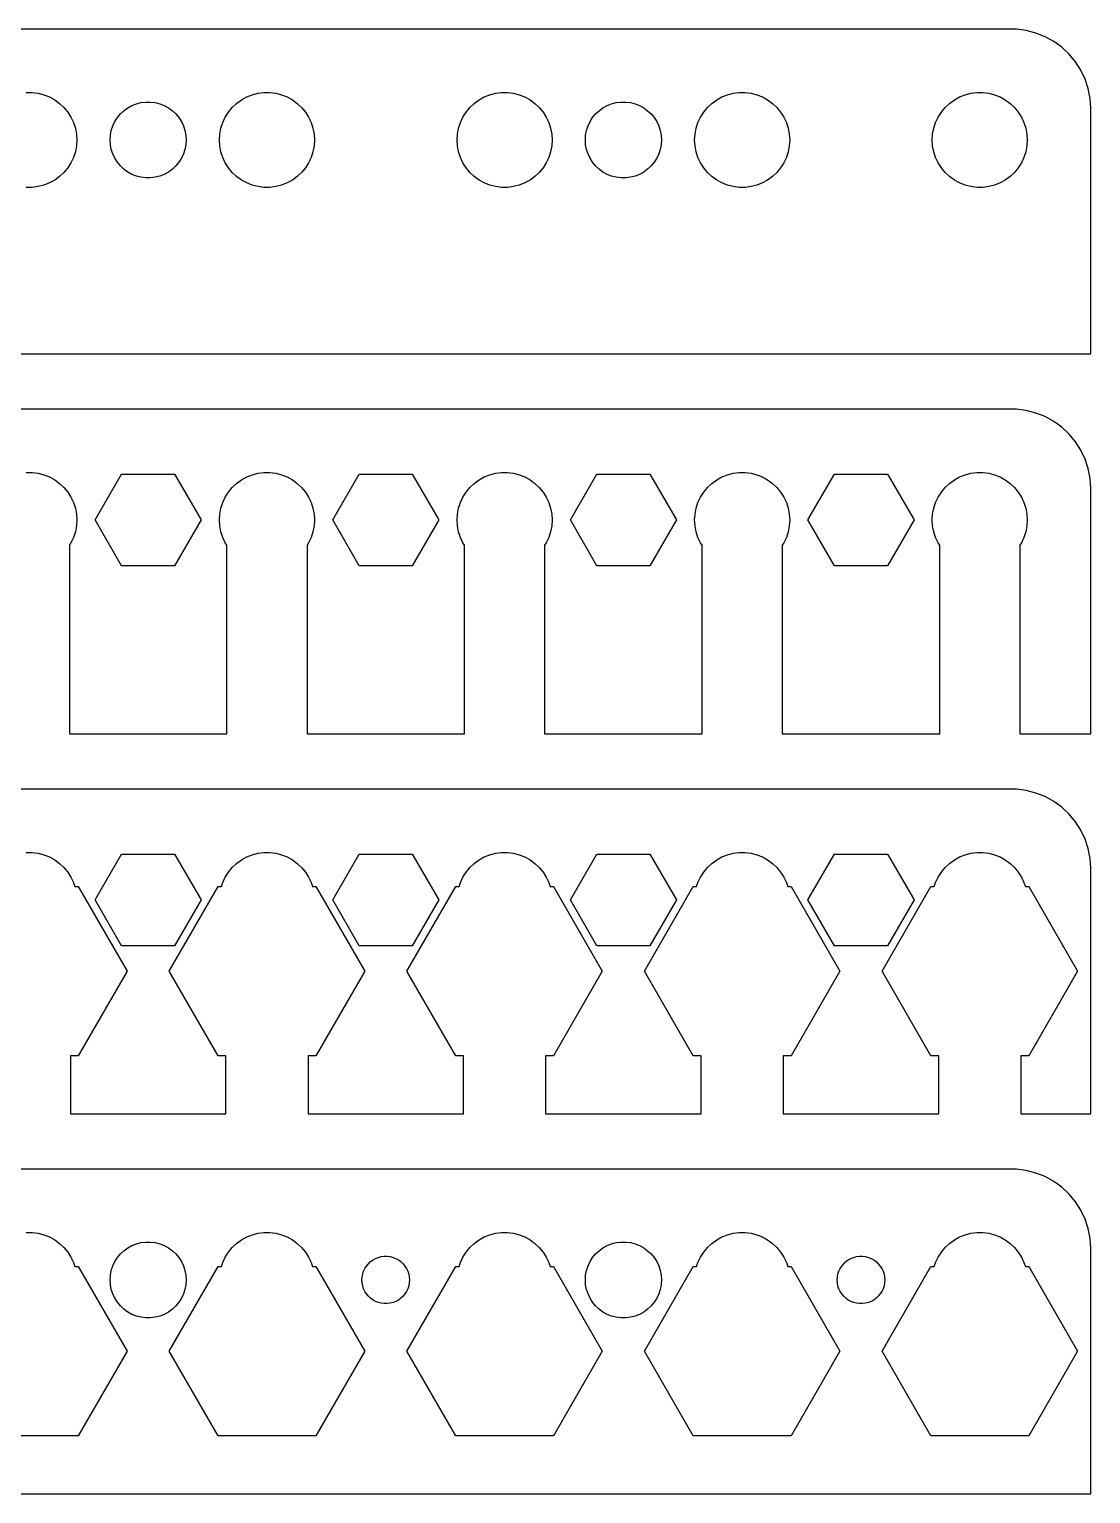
# Model space of a CAD drawing. Header units: metres. Extents: x -67 to 67, y 0 to 92.
# Drawn here: x 0 to 67, y 0 to 92.5 of the extents above; entities that cross this region are included whole.
import ezdxf

# ---------------------------------------------------------------- set-up
doc = ezdxf.new("R2010")
doc.units = ezdxf.units.M

msp = doc.modelspace()

# ---------------------------------------------------------------- linework, layer by layer
for p, q in [((62.3139, 92.4901), (-62.3139, 92.4901)), ((62.9369, 92.4114), (62.3139, 92.4901)), ((63.5451, 92.2553), (62.9369, 92.4114)), ((64.1289, 92.0241), (63.5451, 92.2553)), ((64.6791, 91.7216), (64.1289, 92.0241)), ((65.1871, 91.3526), (64.6791, 91.7216)), ((65.6448, 90.9227), (65.1871, 91.3526)), ((66.0451, 90.4389), (65.6448, 90.9227)), ((66.3815, 89.9088), (66.0451, 90.4389)), ((66.6489, 89.3406), (66.3815, 89.9088)), ((66.8429, 88.7434), (66.6489, 89.3406)), ((-0.18837, 88.4941), (0.18837, 88.4941)), ((0.18837, 88.4941), (0.56213, 88.4469)), ((0.56213, 88.4469), (0.92705, 88.3532)), ((0.92705, 88.3532), (1.27733, 88.2145)), ((1.27733, 88.2145), (1.60747, 88.033)), ((1.60747, 88.033), (1.91226, 87.8115)), ((7.05028, 87.8575), (7.34929, 87.8953)), ((7.34929, 87.8953), (7.6507, 87.8953)), ((7.6507, 87.8953), (7.94971, 87.8575)), ((13.0877, 87.8115), (13.3925, 88.033)), ((13.3925, 88.033), (13.7227, 88.2145)), ((13.7227, 88.2145), (14.0729, 88.3532)), ((14.0729, 88.3532), (14.4379, 88.4469)), ((14.4379, 88.4469), (14.8116, 88.4941)), ((14.8116, 88.4941), (15.1884, 88.4941)), ((15.1884, 88.4941), (15.5621, 88.4469)), ((15.5621, 88.4469), (15.927, 88.3532)), ((15.927, 88.3532), (16.2773, 88.2145)), ((16.2773, 88.2145), (16.6075, 88.033)), ((16.6075, 88.033), (16.9123, 87.8115)), ((28.0877, 87.8115), (28.3925, 88.033)), ((28.3925, 88.033), (28.7227, 88.2145)), ((28.7227, 88.2145), (29.0729, 88.3532)), ((29.0729, 88.3532), (29.4379, 88.4469)), ((29.4379, 88.4469), (29.8116, 88.4941)), ((29.8116, 88.4941), (30.1884, 88.4941)), ((30.1884, 88.4941), (30.5621, 88.4469)), ((30.5621, 88.4469), (30.927, 88.3532)), ((30.927, 88.3532), (31.2773, 88.2145)), ((31.2773, 88.2145), (31.6075, 88.033)), ((31.6075, 88.033), (31.9123, 87.8115)), ((37.0503, 87.8575), (37.3493, 87.8953)), ((37.3493, 87.8953), (37.6507, 87.8953)), ((37.6507, 87.8953), (37.9497, 87.8575)), ((43.0877, 87.8115), (43.3925, 88.033)), ((43.3925, 88.033), (43.7227, 88.2145)), ((43.7227, 88.2145), (44.0729, 88.3532)), ((44.0729, 88.3532), (44.4379, 88.4469)), ((44.4379, 88.4469), (44.8116, 88.4941)), ((44.8116, 88.4941), (45.1884, 88.4941)), ((45.1884, 88.4941), (45.5621, 88.4469)), ((45.5621, 88.4469), (45.927, 88.3532)), ((45.927, 88.3532), (46.2773, 88.2145)), ((46.2773, 88.2145), (46.6075, 88.033)), ((46.6075, 88.033), (46.9123, 87.8115)), ((58.0877, 87.8115), (58.3925, 88.033)), ((58.3925, 88.033), (58.7227, 88.2145)), ((58.7227, 88.2145), (59.0729, 88.3532)), ((59.0729, 88.3532), (59.4379, 88.4469)), ((59.4379, 88.4469), (59.8116, 88.4941)), ((59.8116, 88.4941), (60.1884, 88.4941)), ((60.1884, 88.4941), (60.5621, 88.4469)), ((60.5621, 88.4469), (60.927, 88.3532)), ((60.927, 88.3532), (61.2773, 88.2145)), ((61.2773, 88.2145), (61.6075, 88.033)), ((61.6075, 88.033), (61.9123, 87.8115)), ((66.9606, 88.1267), (66.8429, 88.7434)), ((67, 87.5), (66.9606, 88.1267)), ((1.91226, 87.8115), (2.1869, 87.5536)), ((2.1869, 87.5536), (2.42705, 87.2634)), ((2.42705, 87.2634), (2.62891, 86.9453)), ((2.62891, 86.9453), (2.78932, 86.6044)), ((5.55835, 86.9107), (5.75047, 87.1429)), ((5.75047, 87.1429), (5.97017, 87.3492)), ((5.97017, 87.3492), (6.214, 87.5264)), ((6.214, 87.5264), (6.47812, 87.6716)), ((6.47812, 87.6716), (6.75835, 87.7825)), ((6.75835, 87.7825), (7.05028, 87.8575)), ((7.94971, 87.8575), (8.24164, 87.7825)), ((8.24164, 87.7825), (8.52187, 87.6716)), ((8.52187, 87.6716), (8.78598, 87.5264)), ((8.78598, 87.5264), (9.02982, 87.3492)), ((9.02982, 87.3492), (9.24951, 87.1429)), ((9.24951, 87.1429), (9.44164, 86.9107)), ((12.2107, 86.6044), (12.3711, 86.9453)), ((12.3711, 86.9453), (12.5729, 87.2634)), ((12.5729, 87.2634), (12.8131, 87.5536)), ((12.8131, 87.5536), (13.0877, 87.8115)), ((16.9123, 87.8115), (17.1869, 87.5536)), ((17.1869, 87.5536), (17.427, 87.2634)), ((17.427, 87.2634), (17.6289, 86.9453)), ((17.6289, 86.9453), (17.7893, 86.6044)), ((27.2107, 86.6044), (27.3711, 86.9453)), ((27.3711, 86.9453), (27.5729, 87.2634)), ((27.5729, 87.2634), (27.8131, 87.5536)), ((27.8131, 87.5536), (28.0877, 87.8115)), ((31.9123, 87.8115), (32.1869, 87.5536)), ((32.1869, 87.5536), (32.427, 87.2634)), ((32.427, 87.2634), (32.6289, 86.9453)), ((32.6289, 86.9453), (32.7893, 86.6044)), ((35.5583, 86.9107), (35.7505, 87.1429)), ((35.7505, 87.1429), (35.9702, 87.3492)), ((35.9702, 87.3492), (36.214, 87.5264)), ((36.214, 87.5264), (36.4781, 87.6716)), ((36.4781, 87.6716), (36.7583, 87.7825)), ((36.7583, 87.7825), (37.0503, 87.8575)), ((37.9497, 87.8575), (38.2416, 87.7825)), ((38.2416, 87.7825), (38.5219, 87.6716)), ((38.5219, 87.6716), (38.786, 87.5264)), ((38.786, 87.5264), (39.0298, 87.3492)), ((39.0298, 87.3492), (39.2495, 87.1429)), ((39.2495, 87.1429), (39.4416, 86.9107)), ((42.2107, 86.6044), (42.3711, 86.9453)), ((42.3711, 86.9453), (42.5729, 87.2634)), ((42.5729, 87.2634), (42.8131, 87.5536)), ((42.8131, 87.5536), (43.0877, 87.8115)), ((46.9123, 87.8115), (47.1869, 87.5536)), ((47.1869, 87.5536), (47.427, 87.2634)), ((47.427, 87.2634), (47.6289, 86.9453)), ((47.6289, 86.9453), (47.7893, 86.6044)), ((57.2107, 86.6044), (57.3711, 86.9453)), ((57.3711, 86.9453), (57.5729, 87.2634)), ((57.5729, 87.2634), (57.8131, 87.5536)), ((57.8131, 87.5536), (58.0877, 87.8115)), ((61.9123, 87.8115), (62.1869, 87.5536)), ((62.1869, 87.5536), (62.427, 87.2634)), ((62.427, 87.2634), (62.6289, 86.9453)), ((62.6289, 86.9453), (62.7893, 86.6044)), ((67, 72), (67, 87.5)), ((2.78932, 86.6044), (2.90575, 86.2461)), ((2.90575, 86.2461), (2.97633, 85.876)), ((5.11891, 85.8008), (5.1754, 86.0968)), ((5.1754, 86.0968), (5.26852, 86.3835)), ((5.26852, 86.3835), (5.39685, 86.6562)), ((5.39685, 86.6562), (5.55835, 86.9107)), ((9.44164, 86.9107), (9.60313, 86.6562)), ((9.60313, 86.6562), (9.73146, 86.3835)), ((9.73146, 86.3835), (9.82458, 86.0968)), ((9.82458, 86.0968), (9.88107, 85.8008)), ((12.0237, 85.876), (12.0942, 86.2461)), ((12.0942, 86.2461), (12.2107, 86.6044)), ((17.7893, 86.6044), (17.9057, 86.2461)), ((17.9057, 86.2461), (17.9763, 85.876)), ((27.0237, 85.876), (27.0942, 86.2461)), ((27.0942, 86.2461), (27.2107, 86.6044)), ((32.7893, 86.6044), (32.9057, 86.2461)), ((32.9057, 86.2461), (32.9763, 85.876)), ((35.1189, 85.8008), (35.1754, 86.0968)), ((35.1754, 86.0968), (35.2685, 86.3835)), ((35.2685, 86.3835), (35.3969, 86.6562)), ((35.3969, 86.6562), (35.5583, 86.9107)), ((39.4416, 86.9107), (39.6031, 86.6562)), ((39.6031, 86.6562), (39.7315, 86.3835)), ((39.7315, 86.3835), (39.8246, 86.0968)), ((39.8246, 86.0968), (39.8811, 85.8008)), ((42.0237, 85.876), (42.0942, 86.2461)), ((42.0942, 86.2461), (42.2107, 86.6044)), ((47.7893, 86.6044), (47.9057, 86.2461)), ((47.9057, 86.2461), (47.9763, 85.876)), ((57.0237, 85.876), (57.0942, 86.2461)), ((57.0942, 86.2461), (57.2107, 86.6044)), ((62.7893, 86.6044), (62.9057, 86.2461)), ((62.9057, 86.2461), (62.9763, 85.876)), ((2.97633, 85.124), (2.90575, 84.7539)), ((2.97633, 85.876), (3, 85.5)), ((3, 85.5), (2.97633, 85.124)), ((5.09999, 85.5), (5.11891, 85.8008)), ((5.11891, 85.1992), (5.09999, 85.5)), ((5.1754, 84.9031), (5.11891, 85.1992)), ((9.88107, 85.1992), (9.82458, 84.9031)), ((9.88107, 85.8008), (9.89999, 85.5)), ((9.89999, 85.5), (9.88107, 85.1992)), ((12, 85.5), (12.0237, 85.876)), ((12.0237, 85.124), (12, 85.5)), ((12.0942, 84.7539), (12.0237, 85.124)), ((17.9763, 85.124), (17.9057, 84.7539)), ((17.9763, 85.876), (18, 85.5)), ((18, 85.5), (17.9763, 85.124)), ((27, 85.5), (27.0237, 85.876)), ((27.0237, 85.124), (27, 85.5)), ((27.0942, 84.7539), (27.0237, 85.124)), ((32.9763, 85.124), (32.9057, 84.7539)), ((32.9763, 85.876), (33, 85.5)), ((33, 85.5), (32.9763, 85.124)), ((35.1, 85.5), (35.1189, 85.8008)), ((35.1189, 85.1992), (35.1, 85.5)), ((35.1754, 84.9031), (35.1189, 85.1992)), ((39.8811, 85.1992), (39.8246, 84.9031)), ((39.8811, 85.8008), (39.9, 85.5)), ((39.9, 85.5), (39.8811, 85.1992)), ((42, 85.5), (42.0237, 85.876)), ((42.0237, 85.124), (42, 85.5)), ((42.0942, 84.7539), (42.0237, 85.124)), ((47.9763, 85.124), (47.9057, 84.7539)), ((47.9763, 85.876), (48, 85.5)), ((48, 85.5), (47.9763, 85.124)), ((57, 85.5), (57.0237, 85.876)), ((57.0237, 85.124), (57, 85.5)), ((57.0942, 84.7539), (57.0237, 85.124)), ((62.9763, 85.124), (62.9057, 84.7539)), ((62.9763, 85.876), (63, 85.5)), ((63, 85.5), (62.9763, 85.124)), ((2.78932, 84.3956), (2.62891, 84.0547)), ((2.90575, 84.7539), (2.78932, 84.3956)), ((5.26852, 84.6165), (5.1754, 84.9031)), ((5.39685, 84.3438), (5.26852, 84.6165)), ((5.55835, 84.0893), (5.39685, 84.3438)), ((9.60313, 84.3438), (9.44164, 84.0893)), ((9.73146, 84.6165), (9.60313, 84.3438)), ((9.82458, 84.9031), (9.73146, 84.6165)), ((12.2107, 84.3956), (12.0942, 84.7539)), ((12.3711, 84.0547), (12.2107, 84.3956)), ((17.7893, 84.3956), (17.6289, 84.0547)), ((17.9057, 84.7539), (17.7893, 84.3956)), ((27.2107, 84.3956), (27.0942, 84.7539)), ((27.3711, 84.0547), (27.2107, 84.3956)), ((32.7893, 84.3956), (32.6289, 84.0547)), ((32.9057, 84.7539), (32.7893, 84.3956)), ((35.2685, 84.6165), (35.1754, 84.9031)), ((35.3969, 84.3438), (35.2685, 84.6165)), ((35.5583, 84.0893), (35.3969, 84.3438)), ((39.6031, 84.3438), (39.4416, 84.0893)), ((39.7315, 84.6165), (39.6031, 84.3438)), ((39.8246, 84.9031), (39.7315, 84.6165)), ((42.2107, 84.3956), (42.0942, 84.7539)), ((42.3711, 84.0547), (42.2107, 84.3956)), ((47.7893, 84.3956), (47.6289, 84.0547)), ((47.9057, 84.7539), (47.7893, 84.3956)), ((57.2107, 84.3956), (57.0942, 84.7539)), ((57.3711, 84.0547), (57.2107, 84.3956)), ((62.7893, 84.3956), (62.6289, 84.0547)), ((62.9057, 84.7539), (62.7893, 84.3956)), ((2.1869, 83.4464), (1.91226, 83.1884)), ((2.42705, 83.7366), (2.1869, 83.4464)), ((2.62891, 84.0547), (2.42705, 83.7366)), ((5.75047, 83.8571), (5.55835, 84.0893)), ((5.97017, 83.6508), (5.75047, 83.8571)), ((6.214, 83.4736), (5.97017, 83.6508)), ((6.47812, 83.3284), (6.214, 83.4736)), ((6.75835, 83.2175), (6.47812, 83.3284)), ((8.52187, 83.3284), (8.24164, 83.2175)), ((8.78598, 83.4736), (8.52187, 83.3284)), ((9.02982, 83.6508), (8.78598, 83.4736)), ((9.24951, 83.8571), (9.02982, 83.6508)), ((9.44164, 84.0893), (9.24951, 83.8571)), ((12.5729, 83.7366), (12.3711, 84.0547)), ((12.8131, 83.4464), (12.5729, 83.7366)), ((13.0877, 83.1884), (12.8131, 83.4464)), ((17.1869, 83.4464), (16.9123, 83.1884)), ((17.427, 83.7366), (17.1869, 83.4464)), ((17.6289, 84.0547), (17.427, 83.7366)), ((27.5729, 83.7366), (27.3711, 84.0547)), ((27.8131, 83.4464), (27.5729, 83.7366)), ((28.0877, 83.1884), (27.8131, 83.4464)), ((32.1869, 83.4464), (31.9123, 83.1884)), ((32.427, 83.7366), (32.1869, 83.4464)), ((32.6289, 84.0547), (32.427, 83.7366)), ((35.7505, 83.8571), (35.5583, 84.0893)), ((35.9702, 83.6508), (35.7505, 83.8571)), ((36.214, 83.4736), (35.9702, 83.6508)), ((36.4781, 83.3284), (36.214, 83.4736)), ((36.7583, 83.2175), (36.4781, 83.3284)), ((38.5219, 83.3284), (38.2416, 83.2175)), ((38.786, 83.4736), (38.5219, 83.3284)), ((39.0298, 83.6508), (38.786, 83.4736)), ((39.2495, 83.8571), (39.0298, 83.6508)), ((39.4416, 84.0893), (39.2495, 83.8571)), ((42.5729, 83.7366), (42.3711, 84.0547)), ((42.8131, 83.4464), (42.5729, 83.7366)), ((43.0877, 83.1884), (42.8131, 83.4464)), ((47.1869, 83.4464), (46.9123, 83.1884)), ((47.427, 83.7366), (47.1869, 83.4464)), ((47.6289, 84.0547), (47.427, 83.7366)), ((57.5729, 83.7366), (57.3711, 84.0547)), ((57.8131, 83.4464), (57.5729, 83.7366)), ((58.0877, 83.1884), (57.8131, 83.4464)), ((62.1869, 83.4464), (61.9123, 83.1884)), ((62.427, 83.7366), (62.1869, 83.4464)), ((62.6289, 84.0547), (62.427, 83.7366)), ((0.18837, 82.5059), (-0.18837, 82.5059)), ((0.56213, 82.5531), (0.18837, 82.5059)), ((0.92705, 82.6468), (0.56213, 82.5531)), ((1.27733, 82.7855), (0.92705, 82.6468)), ((1.60747, 82.967), (1.27733, 82.7855)), ((1.91226, 83.1884), (1.60747, 82.967)), ((7.05028, 83.1425), (6.75835, 83.2175)), ((7.34929, 83.1047), (7.05028, 83.1425)), ((7.6507, 83.1047), (7.34929, 83.1047)), ((7.94971, 83.1425), (7.6507, 83.1047)), ((8.24164, 83.2175), (7.94971, 83.1425)), ((13.3925, 82.967), (13.0877, 83.1884)), ((13.7227, 82.7855), (13.3925, 82.967)), ((14.0729, 82.6468), (13.7227, 82.7855)), ((14.4379, 82.5531), (14.0729, 82.6468)), ((14.8116, 82.5059), (14.4379, 82.5531)), ((15.1884, 82.5059), (14.8116, 82.5059)), ((15.5621, 82.5531), (15.1884, 82.5059)), ((15.927, 82.6468), (15.5621, 82.5531)), ((16.2773, 82.7855), (15.927, 82.6468)), ((16.6075, 82.967), (16.2773, 82.7855)), ((16.9123, 83.1884), (16.6075, 82.967)), ((28.3925, 82.967), (28.0877, 83.1884)), ((28.7227, 82.7855), (28.3925, 82.967)), ((29.0729, 82.6468), (28.7227, 82.7855)), ((29.4379, 82.5531), (29.0729, 82.6468)), ((29.8116, 82.5059), (29.4379, 82.5531)), ((30.1884, 82.5059), (29.8116, 82.5059)), ((30.5621, 82.5531), (30.1884, 82.5059)), ((30.927, 82.6468), (30.5621, 82.5531)), ((31.2773, 82.7855), (30.927, 82.6468)), ((31.6075, 82.967), (31.2773, 82.7855)), ((31.9123, 83.1884), (31.6075, 82.967)), ((37.0503, 83.1425), (36.7583, 83.2175)), ((37.3493, 83.1047), (37.0503, 83.1425)), ((37.6507, 83.1047), (37.3493, 83.1047)), ((37.9497, 83.1425), (37.6507, 83.1047)), ((38.2416, 83.2175), (37.9497, 83.1425)), ((43.3925, 82.967), (43.0877, 83.1884)), ((43.7227, 82.7855), (43.3925, 82.967)), ((44.0729, 82.6468), (43.7227, 82.7855)), ((44.4379, 82.5531), (44.0729, 82.6468)), ((44.8116, 82.5059), (44.4379, 82.5531)), ((45.1884, 82.5059), (44.8116, 82.5059)), ((45.5621, 82.5531), (45.1884, 82.5059)), ((45.927, 82.6468), (45.5621, 82.5531)), ((46.2773, 82.7855), (45.927, 82.6468)), ((46.6075, 82.967), (46.2773, 82.7855)), ((46.9123, 83.1884), (46.6075, 82.967)), ((58.3925, 82.967), (58.0877, 83.1884)), ((58.7227, 82.7855), (58.3925, 82.967)), ((59.0729, 82.6468), (58.7227, 82.7855)), ((59.4379, 82.5531), (59.0729, 82.6468)), ((59.8116, 82.5059), (59.4379, 82.5531)), ((60.1884, 82.5059), (59.8116, 82.5059)), ((60.5621, 82.5531), (60.1884, 82.5059)), ((60.927, 82.6468), (60.5621, 82.5531)), ((61.2773, 82.7855), (60.927, 82.6468)), ((61.6075, 82.967), (61.2773, 82.7855)), ((61.9123, 83.1884), (61.6075, 82.967)), ((-67, 72), (67, 72)), ((62.3139, 68.4901), (-62.3139, 68.4901)), ((62.9369, 68.4114), (62.3139, 68.4901)), ((63.5451, 68.2553), (62.9369, 68.4114)), ((64.1289, 68.0241), (63.5451, 68.2553)), ((64.6791, 67.7216), (64.1289, 68.0241)), ((65.1871, 67.3526), (64.6791, 67.7216)), ((65.6448, 66.9227), (65.1871, 67.3526)), ((66.0451, 66.4389), (65.6448, 66.9227)), ((66.3815, 65.9088), (66.0451, 66.4389)), ((66.6489, 65.3406), (66.3815, 65.9088)), ((66.8429, 64.7434), (66.6489, 65.3406)), ((66.9606, 64.1267), (66.8429, 64.7434)), ((-0.18837, 64.4941), (0.18837, 64.4941)), ((0.18837, 64.4941), (0.56213, 64.4469)), ((0.56213, 64.4469), (0.92705, 64.3532)), ((0.92705, 64.3532), (1.27733, 64.2145)), ((1.27733, 64.2145), (1.60747, 64.033)), ((1.60747, 64.033), (1.91226, 63.8115)), ((4.15341, 61.5), (5.82671, 64.3982)), ((5.82671, 64.3982), (9.17329, 64.3982)), ((9.17329, 64.3982), (10.8466, 61.5)), ((13.0877, 63.8115), (13.3925, 64.033)), ((13.3925, 64.033), (13.7227, 64.2145)), ((13.7227, 64.2145), (14.0729, 64.3532)), ((14.0729, 64.3532), (14.4379, 64.4469)), ((14.4379, 64.4469), (14.8116, 64.4941)), ((14.8116, 64.4941), (15.1884, 64.4941)), ((15.1884, 64.4941), (15.5621, 64.4469)), ((15.5621, 64.4469), (15.927, 64.3532)), ((15.927, 64.3532), (16.2773, 64.2145)), ((16.2773, 64.2145), (16.6075, 64.033)), ((16.6075, 64.033), (16.9123, 63.8115)), ((19.1534, 61.5), (20.8267, 64.3982)), ((20.8267, 64.3982), (24.1733, 64.3982)), ((24.1733, 64.3982), (25.8466, 61.5)), ((28.0877, 63.8115), (28.3925, 64.033)), ((28.3925, 64.033), (28.7227, 64.2145)), ((28.7227, 64.2145), (29.0729, 64.3532)), ((29.0729, 64.3532), (29.4379, 64.4469)), ((29.4379, 64.4469), (29.8116, 64.4941)), ((29.8116, 64.4941), (30.1884, 64.4941)), ((30.1884, 64.4941), (30.5621, 64.4469)), ((30.5621, 64.4469), (30.927, 64.3532)), ((30.927, 64.3532), (31.2773, 64.2145)), ((31.2773, 64.2145), (31.6075, 64.033)), ((31.6075, 64.033), (31.9123, 63.8115)), ((34.1534, 61.5), (35.8267, 64.3982)), ((35.8267, 64.3982), (39.1733, 64.3982)), ((39.1733, 64.3982), (40.8466, 61.5)), ((43.0877, 63.8115), (43.3925, 64.033)), ((43.3925, 64.033), (43.7227, 64.2145)), ((43.7227, 64.2145), (44.0729, 64.3532)), ((44.0729, 64.3532), (44.4379, 64.4469)), ((44.4379, 64.4469), (44.8116, 64.4941)), ((44.8116, 64.4941), (45.1884, 64.4941)), ((45.1884, 64.4941), (45.5621, 64.4469)), ((45.5621, 64.4469), (45.927, 64.3532)), ((45.927, 64.3532), (46.2773, 64.2145)), ((46.2773, 64.2145), (46.6075, 64.033)), ((46.6075, 64.033), (46.9123, 63.8115)), ((49.1534, 61.5), (50.8267, 64.3982)), ((50.8267, 64.3982), (54.1733, 64.3982)), ((54.1733, 64.3982), (55.8466, 61.5)), ((58.0877, 63.8115), (58.3925, 64.033)), ((58.3925, 64.033), (58.7227, 64.2145)), ((58.7227, 64.2145), (59.0729, 64.3532)), ((59.0729, 64.3532), (59.4379, 64.4469)), ((59.4379, 64.4469), (59.8116, 64.4941)), ((59.8116, 64.4941), (60.1884, 64.4941)), ((60.1884, 64.4941), (60.5621, 64.4469)), ((60.5621, 64.4469), (60.927, 64.3532)), ((60.927, 64.3532), (61.2773, 64.2145)), ((61.2773, 64.2145), (61.6075, 64.033)), ((61.6075, 64.033), (61.9123, 63.8115)), ((67, 63.5), (66.9606, 64.1267)), ((1.91226, 63.8115), (2.1869, 63.5536)), ((2.1869, 63.5536), (2.42705, 63.2634)), ((2.42705, 63.2634), (2.62891, 62.9453)), ((2.62891, 62.9453), (2.78932, 62.6044)), ((12.2107, 62.6044), (12.3711, 62.9453)), ((12.3711, 62.9453), (12.5729, 63.2634)), ((12.5729, 63.2634), (12.8131, 63.5536)), ((12.8131, 63.5536), (13.0877, 63.8115)), ((16.9123, 63.8115), (17.1869, 63.5536)), ((17.1869, 63.5536), (17.427, 63.2634)), ((17.427, 63.2634), (17.6289, 62.9453)), ((17.6289, 62.9453), (17.7893, 62.6044)), ((27.2107, 62.6044), (27.3711, 62.9453)), ((27.3711, 62.9453), (27.5729, 63.2634)), ((27.5729, 63.2634), (27.8131, 63.5536)), ((27.8131, 63.5536), (28.0877, 63.8115)), ((31.9123, 63.8115), (32.1869, 63.5536)), ((32.1869, 63.5536), (32.427, 63.2634)), ((32.427, 63.2634), (32.6289, 62.9453)), ((32.6289, 62.9453), (32.7893, 62.6044)), ((42.2107, 62.6044), (42.3711, 62.9453)), ((42.3711, 62.9453), (42.5729, 63.2634)), ((42.5729, 63.2634), (42.8131, 63.5536)), ((42.8131, 63.5536), (43.0877, 63.8115)), ((46.9123, 63.8115), (47.1869, 63.5536)), ((47.1869, 63.5536), (47.427, 63.2634)), ((47.427, 63.2634), (47.6289, 62.9453)), ((47.6289, 62.9453), (47.7893, 62.6044)), ((57.2107, 62.6044), (57.3711, 62.9453)), ((57.3711, 62.9453), (57.5729, 63.2634)), ((57.5729, 63.2634), (57.8131, 63.5536)), ((57.8131, 63.5536), (58.0877, 63.8115)), ((61.9123, 63.8115), (62.1869, 63.5536)), ((62.1869, 63.5536), (62.427, 63.2634)), ((62.427, 63.2634), (62.6289, 62.9453)), ((62.6289, 62.9453), (62.7893, 62.6044)), ((67, 48), (67, 63.5)), ((2.78932, 62.6044), (2.90575, 62.2461)), ((2.90575, 62.2461), (2.97633, 61.876)), ((12.0237, 61.876), (12.0942, 62.2461)), ((12.0942, 62.2461), (12.2107, 62.6044)), ((17.7893, 62.6044), (17.9057, 62.2461)), ((17.9057, 62.2461), (17.9763, 61.876)), ((27.0237, 61.876), (27.0942, 62.2461)), ((27.0942, 62.2461), (27.2107, 62.6044)), ((32.7893, 62.6044), (32.9057, 62.2461)), ((32.9057, 62.2461), (32.9763, 61.876)), ((42.0237, 61.876), (42.0942, 62.2461)), ((42.0942, 62.2461), (42.2107, 62.6044)), ((47.7893, 62.6044), (47.9057, 62.2461)), ((47.9057, 62.2461), (47.9763, 61.876)), ((57.0237, 61.876), (57.0942, 62.2461)), ((57.0942, 62.2461), (57.2107, 62.6044)), ((62.7893, 62.6044), (62.9057, 62.2461)), ((62.9057, 62.2461), (62.9763, 61.876)), ((2.97633, 61.124), (2.90575, 60.7539)), ((2.97633, 61.876), (3, 61.5)), ((3, 61.5), (2.97633, 61.124)), ((5.82671, 58.6018), (4.15341, 61.5)), ((10.8466, 61.5), (9.17329, 58.6018)), ((12, 61.5), (12.0237, 61.876)), ((12.0237, 61.124), (12, 61.5)), ((12.0942, 60.7539), (12.0237, 61.124)), ((17.9763, 61.124), (17.9057, 60.7539)), ((17.9763, 61.876), (18, 61.5)), ((18, 61.5), (17.9763, 61.124)), ((20.8267, 58.6018), (19.1534, 61.5)), ((25.8466, 61.5), (24.1733, 58.6018)), ((27, 61.5), (27.0237, 61.876)), ((27.0237, 61.124), (27, 61.5)), ((27.0942, 60.7539), (27.0237, 61.124)), ((32.9763, 61.124), (32.9057, 60.7539)), ((32.9763, 61.876), (33, 61.5)), ((33, 61.5), (32.9763, 61.124)), ((35.8267, 58.6018), (34.1534, 61.5)), ((40.8466, 61.5), (39.1733, 58.6018)), ((42, 61.5), (42.0237, 61.876)), ((42.0237, 61.124), (42, 61.5)), ((42.0942, 60.7539), (42.0237, 61.124)), ((47.9763, 61.124), (47.9057, 60.7539)), ((47.9763, 61.876), (48, 61.5)), ((48, 61.5), (47.9763, 61.124)), ((50.8267, 58.6018), (49.1534, 61.5)), ((55.8466, 61.5), (54.1733, 58.6018)), ((57, 61.5), (57.0237, 61.876)), ((57.0237, 61.124), (57, 61.5)), ((57.0942, 60.7539), (57.0237, 61.124)), ((62.9763, 61.124), (62.9057, 60.7539)), ((62.9763, 61.876), (63, 61.5)), ((63, 61.5), (62.9763, 61.124)), ((2.78932, 60.3956), (2.62891, 60.0547)), ((2.90575, 60.7539), (2.78932, 60.3956)), ((12.2107, 60.3956), (12.0942, 60.7539)), ((12.3711, 60.0547), (12.2107, 60.3956)), ((17.7893, 60.3956), (17.6289, 60.0547)), ((17.9057, 60.7539), (17.7893, 60.3956)), ((27.2107, 60.3956), (27.0942, 60.7539)), ((27.3711, 60.0547), (27.2107, 60.3956)), ((32.7893, 60.3956), (32.6289, 60.0547)), ((32.9057, 60.7539), (32.7893, 60.3956)), ((42.2107, 60.3956), (42.0942, 60.7539)), ((42.3711, 60.0547), (42.2107, 60.3956)), ((47.7893, 60.3956), (47.6289, 60.0547)), ((47.9057, 60.7539), (47.7893, 60.3956)), ((57.2107, 60.3956), (57.0942, 60.7539)), ((57.3711, 60.0547), (57.2107, 60.3956)), ((62.7893, 60.3956), (62.6289, 60.0547)), ((62.9057, 60.7539), (62.7893, 60.3956)), ((2.62891, 60.0547), (2.53072, 59.9)), ((2.53072, 59.9), (2.53072, 48)), ((12.4693, 59.9), (12.3711, 60.0547)), ((12.4693, 48), (12.4693, 59.9)), ((17.6289, 60.0547), (17.5307, 59.9)), ((17.5307, 59.9), (17.5307, 48)), ((27.4693, 59.9), (27.3711, 60.0547)), ((27.4693, 48), (27.4693, 59.9)), ((32.6289, 60.0547), (32.5307, 59.9)), ((32.5307, 59.9), (32.5307, 48)), ((42.4693, 59.9), (42.3711, 60.0547)), ((42.4693, 48), (42.4693, 59.9)), ((47.6289, 60.0547), (47.5307, 59.9)), ((47.5307, 59.9), (47.5307, 48)), ((57.4693, 59.9), (57.3711, 60.0547)), ((57.4693, 48), (57.4693, 59.9)), ((62.6289, 60.0547), (62.5307, 59.9)), ((62.5307, 59.9), (62.5307, 48)), ((9.17329, 58.6018), (5.82671, 58.6018)), ((24.1733, 58.6018), (20.8267, 58.6018)), ((39.1733, 58.6018), (35.8267, 58.6018)), ((54.1733, 58.6018), (50.8267, 58.6018)), ((2.53072, 48), (12.4693, 48)), ((17.5307, 48), (27.4693, 48)), ((32.5307, 48), (42.4693, 48)), ((47.5307, 48), (57.4693, 48)), ((62.5307, 48), (67, 48)), ((62.3139, 44.4901), (-62.3139, 44.4901)), ((62.9369, 44.4114), (62.3139, 44.4901)), ((63.5451, 44.2553), (62.9369, 44.4114)), ((64.1289, 44.0241), (63.5451, 44.2553)), ((64.6791, 43.7216), (64.1289, 44.0241)), ((65.1871, 43.3526), (64.6791, 43.7216)), ((65.6448, 42.9227), (65.1871, 43.3526)), ((66.0451, 42.4389), (65.6448, 42.9227)), ((66.3815, 41.9088), (66.0451, 42.4389)), ((66.6489, 41.3406), (66.3815, 41.9088)), ((66.8429, 40.7434), (66.6489, 41.3406)), ((66.9606, 40.1267), (66.8429, 40.7434)), ((-0.18837, 40.4941), (0.18837, 40.4941)), ((0.18837, 40.4941), (0.56213, 40.4469)), ((0.56213, 40.4469), (0.92705, 40.3532)), ((0.92705, 40.3532), (1.27733, 40.2145)), ((1.27733, 40.2145), (1.60747, 40.033)), ((1.60747, 40.033), (1.91226, 39.8115)), ((1.91226, 39.8115), (2.1869, 39.5536)), ((4.15341, 37.5), (5.82671, 40.3982)), ((5.82671, 40.3982), (9.17329, 40.3982)), ((9.17329, 40.3982), (10.8466, 37.5)), ((12.8131, 39.5536), (13.0877, 39.8115)), ((13.0877, 39.8115), (13.3925, 40.033)), ((13.3925, 40.033), (13.7227, 40.2145)), ((13.7227, 40.2145), (14.0729, 40.3532)), ((14.0729, 40.3532), (14.4379, 40.4469)), ((14.4379, 40.4469), (14.8116, 40.4941)), ((14.8116, 40.4941), (15.1884, 40.4941)), ((15.1884, 40.4941), (15.5621, 40.4469)), ((15.5621, 40.4469), (15.927, 40.3532)), ((15.927, 40.3532), (16.2773, 40.2145)), ((16.2773, 40.2145), (16.6075, 40.033)), ((16.6075, 40.033), (16.9123, 39.8115)), ((16.9123, 39.8115), (17.1869, 39.5536)), ((19.1534, 37.5), (20.8267, 40.3982)), ((20.8267, 40.3982), (24.1733, 40.3982)), ((24.1733, 40.3982), (25.8466, 37.5)), ((27.8131, 39.5536), (28.0877, 39.8115)), ((28.0877, 39.8115), (28.3925, 40.033)), ((28.3925, 40.033), (28.7227, 40.2145)), ((28.7227, 40.2145), (29.0729, 40.3532)), ((29.0729, 40.3532), (29.4379, 40.4469)), ((29.4379, 40.4469), (29.8116, 40.4941)), ((29.8116, 40.4941), (30.1884, 40.4941)), ((30.1884, 40.4941), (30.5621, 40.4469)), ((30.5621, 40.4469), (30.927, 40.3532)), ((30.927, 40.3532), (31.2773, 40.2145)), ((31.2773, 40.2145), (31.6075, 40.033)), ((31.6075, 40.033), (31.9123, 39.8115)), ((31.9123, 39.8115), (32.1869, 39.5536)), ((34.1534, 37.5), (35.8267, 40.3982)), ((35.8267, 40.3982), (39.1733, 40.3982)), ((39.1733, 40.3982), (40.8466, 37.5)), ((42.8131, 39.5536), (43.0877, 39.8115)), ((43.0877, 39.8115), (43.3925, 40.033)), ((43.3925, 40.033), (43.7227, 40.2145)), ((43.7227, 40.2145), (44.0729, 40.3532)), ((44.0729, 40.3532), (44.4379, 40.4469)), ((44.4379, 40.4469), (44.8116, 40.4941)), ((44.8116, 40.4941), (45.1884, 40.4941)), ((45.1884, 40.4941), (45.5621, 40.4469)), ((45.5621, 40.4469), (45.927, 40.3532)), ((45.927, 40.3532), (46.2773, 40.2145)), ((46.2773, 40.2145), (46.6075, 40.033)), ((46.6075, 40.033), (46.9123, 39.8115)), ((46.9123, 39.8115), (47.1869, 39.5536)), ((49.1534, 37.5), (50.8267, 40.3982)), ((50.8267, 40.3982), (54.1733, 40.3982)), ((54.1733, 40.3982), (55.8466, 37.5)), ((57.8131, 39.5536), (58.0877, 39.8115)), ((58.0877, 39.8115), (58.3925, 40.033)), ((58.3925, 40.033), (58.7227, 40.2145)), ((58.7227, 40.2145), (59.0729, 40.3532)), ((59.0729, 40.3532), (59.4379, 40.4469)), ((59.4379, 40.4469), (59.8116, 40.4941)), ((59.8116, 40.4941), (60.1884, 40.4941)), ((60.1884, 40.4941), (60.5621, 40.4469)), ((60.5621, 40.4469), (60.927, 40.3532)), ((60.927, 40.3532), (61.2773, 40.2145)), ((61.2773, 40.2145), (61.6075, 40.033)), ((61.6075, 40.033), (61.9123, 39.8115)), ((61.9123, 39.8115), (62.1869, 39.5536)), ((67, 39.5), (66.9606, 40.1267)), ((2.1869, 39.5536), (2.42705, 39.2634)), ((2.42705, 39.2634), (2.62891, 38.9453)), ((2.62891, 38.9453), (2.78932, 38.6044)), ((12.2107, 38.6044), (12.3711, 38.9453)), ((12.3711, 38.9453), (12.5729, 39.2634)), ((12.5729, 39.2634), (12.8131, 39.5536)), ((17.1869, 39.5536), (17.427, 39.2634)), ((17.427, 39.2634), (17.6289, 38.9453)), ((17.6289, 38.9453), (17.7893, 38.6044)), ((27.2107, 38.6044), (27.3711, 38.9453)), ((27.3711, 38.9453), (27.5729, 39.2634)), ((27.5729, 39.2634), (27.8131, 39.5536)), ((32.1869, 39.5536), (32.427, 39.2634)), ((32.427, 39.2634), (32.6289, 38.9453)), ((32.6289, 38.9453), (32.7893, 38.6044)), ((42.2107, 38.6044), (42.3711, 38.9453)), ((42.3711, 38.9453), (42.5729, 39.2634)), ((42.5729, 39.2634), (42.8131, 39.5536)), ((47.1869, 39.5536), (47.427, 39.2634)), ((47.427, 39.2634), (47.6289, 38.9453)), ((47.6289, 38.9453), (47.7893, 38.6044)), ((57.2107, 38.6044), (57.3711, 38.9453)), ((57.3711, 38.9453), (57.5729, 39.2634)), ((57.5729, 39.2634), (57.8131, 39.5536)), ((62.1869, 39.5536), (62.427, 39.2634)), ((62.427, 39.2634), (62.6289, 38.9453)), ((62.6289, 38.9453), (62.7893, 38.6044)), ((67, 24), (67, 39.5)), ((2.78932, 38.6044), (2.87413, 38.3434)), ((2.87413, 38.3434), (3.08499, 38.3434)), ((3.08499, 38.3434), (6.17, 33)), ((8.83, 33), (11.915, 38.3434)), ((11.915, 38.3434), (12.1259, 38.3434)), ((12.1259, 38.3434), (12.2107, 38.6044)), ((17.7893, 38.6044), (17.8741, 38.3434)), ((17.8741, 38.3434), (18.085, 38.3434)), ((18.085, 38.3434), (21.17, 33)), ((23.83, 33), (26.915, 38.3434)), ((26.915, 38.3434), (27.1259, 38.3434)), ((27.1259, 38.3434), (27.2107, 38.6044)), ((32.7893, 38.6044), (32.8741, 38.3434)), ((32.8741, 38.3434), (33.085, 38.3434)), ((33.085, 38.3434), (36.17, 33)), ((38.83, 33), (41.915, 38.3434)), ((41.915, 38.3434), (42.1259, 38.3434)), ((42.1259, 38.3434), (42.2107, 38.6044)), ((47.7893, 38.6044), (47.8741, 38.3434)), ((47.8741, 38.3434), (48.085, 38.3434)), ((48.085, 38.3434), (51.17, 33)), ((53.83, 33), (56.915, 38.3434)), ((56.915, 38.3434), (57.1259, 38.3434)), ((57.1259, 38.3434), (57.2107, 38.6044)), ((62.7893, 38.6044), (62.8741, 38.3434)), ((62.8741, 38.3434), (63.085, 38.3434)), ((63.085, 38.3434), (66.17, 33)), ((5.82671, 34.6018), (4.15341, 37.5)), ((10.8466, 37.5), (9.17329, 34.6018)), ((20.8267, 34.6018), (19.1534, 37.5)), ((25.8466, 37.5), (24.1733, 34.6018)), ((35.8267, 34.6018), (34.1534, 37.5)), ((40.8466, 37.5), (39.1733, 34.6018)), ((50.8267, 34.6018), (49.1534, 37.5)), ((55.8466, 37.5), (54.1733, 34.6018)), ((9.17329, 34.6018), (5.82671, 34.6018)), ((24.1733, 34.6018), (20.8267, 34.6018)), ((39.1733, 34.6018), (35.8267, 34.6018)), ((54.1733, 34.6018), (50.8267, 34.6018)), ((6.17, 33), (3.08499, 27.6566)), ((11.915, 27.6566), (8.83, 33)), ((21.17, 33), (18.085, 27.6566)), ((26.915, 27.6566), (23.83, 33)), ((36.17, 33), (33.085, 27.6566)), ((41.915, 27.6566), (38.83, 33)), ((51.17, 33), (48.085, 27.6566)), ((56.915, 27.6566), (53.83, 33)), ((66.17, 33), (63.085, 27.6566)), ((3.08499, 27.6566), (2.59418, 27.6566)), ((2.59418, 27.6566), (2.59418, 24)), ((12.4058, 27.6566), (11.915, 27.6566)), ((12.4058, 24), (12.4058, 27.6566)), ((18.085, 27.6566), (17.5942, 27.6566)), ((17.5942, 27.6566), (17.5942, 24)), ((27.4058, 27.6566), (26.915, 27.6566)), ((27.4058, 24), (27.4058, 27.6566)), ((33.085, 27.6566), (32.5942, 27.6566)), ((32.5942, 27.6566), (32.5942, 24)), ((42.4058, 27.6566), (41.915, 27.6566)), ((42.4058, 24), (42.4058, 27.6566)), ((48.085, 27.6566), (47.5942, 27.6566)), ((47.5942, 27.6566), (47.5942, 24)), ((57.4058, 27.6566), (56.915, 27.6566)), ((57.4058, 24), (57.4058, 27.6566)), ((63.085, 27.6566), (62.5942, 27.6566)), ((62.5942, 27.6566), (62.5942, 24)), ((2.59418, 24), (12.4058, 24)), ((17.5942, 24), (27.4058, 24)), ((32.5942, 24), (42.4058, 24)), ((47.5942, 24), (57.4058, 24)), ((62.5942, 24), (67, 24)), ((62.3139, 20.4901), (-62.3139, 20.4901)), ((62.9369, 20.4114), (62.3139, 20.4901)), ((63.5451, 20.2553), (62.9369, 20.4114)), ((64.1289, 20.0241), (63.5451, 20.2553)), ((64.6791, 19.7216), (64.1289, 20.0241)), ((65.1871, 19.3526), (64.6791, 19.7216)), ((65.6448, 18.9227), (65.1871, 19.3526)), ((66.0451, 18.4389), (65.6448, 18.9227)), ((66.3815, 17.9088), (66.0451, 18.4389)), ((66.6489, 17.3406), (66.3815, 17.9088)), ((66.8429, 16.7434), (66.6489, 17.3406)), ((66.9606, 16.1267), (66.8429, 16.7434)), ((-0.18837, 16.4941), (0.18837, 16.4941)), ((0.18837, 16.4941), (0.56213, 16.4469)), ((0.56213, 16.4469), (0.92705, 16.3532)), ((0.92705, 16.3532), (1.27733, 16.2145)), ((1.27733, 16.2145), (1.60747, 16.033)), ((1.60747, 16.033), (1.91226, 15.8115)), ((1.91226, 15.8115), (2.1869, 15.5536)), ((6.47812, 15.6716), (6.75835, 15.7825)), ((6.75835, 15.7825), (7.05028, 15.8575)), ((7.05028, 15.8575), (7.34929, 15.8953)), ((7.34929, 15.8953), (7.6507, 15.8953)), ((7.6507, 15.8953), (7.94971, 15.8575)), ((7.94971, 15.8575), (8.24164, 15.7825)), ((8.24164, 15.7825), (8.52187, 15.6716)), ((12.8131, 15.5536), (13.0877, 15.8115)), ((13.0877, 15.8115), (13.3925, 16.033)), ((13.3925, 16.033), (13.7227, 16.2145)), ((13.7227, 16.2145), (14.0729, 16.3532)), ((14.0729, 16.3532), (14.4379, 16.4469)), ((14.4379, 16.4469), (14.8116, 16.4941)), ((14.8116, 16.4941), (15.1884, 16.4941)), ((15.1884, 16.4941), (15.5621, 16.4469)), ((15.5621, 16.4469), (15.927, 16.3532)), ((15.927, 16.3532), (16.2773, 16.2145)), ((16.2773, 16.2145), (16.6075, 16.033)), ((16.6075, 16.033), (16.9123, 15.8115)), ((16.9123, 15.8115), (17.1869, 15.5536)), ((27.8131, 15.5536), (28.0877, 15.8115)), ((28.0877, 15.8115), (28.3925, 16.033)), ((28.3925, 16.033), (28.7227, 16.2145)), ((28.7227, 16.2145), (29.0729, 16.3532)), ((29.0729, 16.3532), (29.4379, 16.4469)), ((29.4379, 16.4469), (29.8116, 16.4941)), ((29.8116, 16.4941), (30.1884, 16.4941)), ((30.1884, 16.4941), (30.5621, 16.4469)), ((30.5621, 16.4469), (30.927, 16.3532)), ((30.927, 16.3532), (31.2773, 16.2145)), ((31.2773, 16.2145), (31.6075, 16.033)), ((31.6075, 16.033), (31.9123, 15.8115)), ((31.9123, 15.8115), (32.1869, 15.5536)), ((36.4781, 15.6716), (36.7583, 15.7825)), ((36.7583, 15.7825), (37.0503, 15.8575)), ((37.0503, 15.8575), (37.3493, 15.8953)), ((37.3493, 15.8953), (37.6507, 15.8953)), ((37.6507, 15.8953), (37.9497, 15.8575)), ((37.9497, 15.8575), (38.2416, 15.7825)), ((38.2416, 15.7825), (38.5219, 15.6716)), ((42.8131, 15.5536), (43.0877, 15.8115)), ((43.0877, 15.8115), (43.3925, 16.033)), ((43.3925, 16.033), (43.7227, 16.2145)), ((43.7227, 16.2145), (44.0729, 16.3532)), ((44.0729, 16.3532), (44.4379, 16.4469)), ((44.4379, 16.4469), (44.8116, 16.4941)), ((44.8116, 16.4941), (45.1884, 16.4941)), ((45.1884, 16.4941), (45.5621, 16.4469)), ((45.5621, 16.4469), (45.927, 16.3532)), ((45.927, 16.3532), (46.2773, 16.2145)), ((46.2773, 16.2145), (46.6075, 16.033)), ((46.6075, 16.033), (46.9123, 15.8115)), ((46.9123, 15.8115), (47.1869, 15.5536)), ((57.8131, 15.5536), (58.0877, 15.8115)), ((58.0877, 15.8115), (58.3925, 16.033)), ((58.3925, 16.033), (58.7227, 16.2145)), ((58.7227, 16.2145), (59.0729, 16.3532)), ((59.0729, 16.3532), (59.4379, 16.4469)), ((59.4379, 16.4469), (59.8116, 16.4941)), ((59.8116, 16.4941), (60.1884, 16.4941)), ((60.1884, 16.4941), (60.5621, 16.4469)), ((60.5621, 16.4469), (60.927, 16.3532)), ((60.927, 16.3532), (61.2773, 16.2145)), ((61.2773, 16.2145), (61.6075, 16.033)), ((61.6075, 16.033), (61.9123, 15.8115)), ((61.9123, 15.8115), (62.1869, 15.5536)), ((67, 15.5), (66.9606, 16.1267)), ((2.1869, 15.5536), (2.42705, 15.2634)), ((2.42705, 15.2634), (2.62891, 14.9453)), ((2.62891, 14.9453), (2.78932, 14.6044)), ((5.39685, 14.6562), (5.55835, 14.9107)), ((5.55835, 14.9107), (5.75047, 15.1429)), ((5.75047, 15.1429), (5.97017, 15.3492)), ((5.97017, 15.3492), (6.214, 15.5264)), ((6.214, 15.5264), (6.47812, 15.6716)), ((8.52187, 15.6716), (8.78598, 15.5264)), ((8.78598, 15.5264), (9.02982, 15.3492)), ((9.02982, 15.3492), (9.24951, 15.1429)), ((9.24951, 15.1429), (9.44164, 14.9107)), ((9.44164, 14.9107), (9.60313, 14.6562)), ((12.2107, 14.6044), (12.3711, 14.9453)), ((12.3711, 14.9453), (12.5729, 15.2634)), ((12.5729, 15.2634), (12.8131, 15.5536)), ((17.1869, 15.5536), (17.427, 15.2634)), ((17.427, 15.2634), (17.6289, 14.9453)), ((17.6289, 14.9453), (17.7893, 14.6044)), ((21.6963, 14.7665), (21.8613, 14.8572)), ((21.8613, 14.8572), (22.0365, 14.9266)), ((22.0365, 14.9266), (22.2189, 14.9734)), ((22.2189, 14.9734), (22.4058, 14.997)), ((22.4058, 14.997), (22.5942, 14.997)), ((22.5942, 14.997), (22.7811, 14.9734)), ((22.7811, 14.9734), (22.9635, 14.9266)), ((22.9635, 14.9266), (23.1387, 14.8572)), ((23.1387, 14.8572), (23.3037, 14.7665)), ((27.2107, 14.6044), (27.3711, 14.9453)), ((27.3711, 14.9453), (27.5729, 15.2634)), ((27.5729, 15.2634), (27.8131, 15.5536)), ((32.1869, 15.5536), (32.427, 15.2634)), ((32.427, 15.2634), (32.6289, 14.9453)), ((32.6289, 14.9453), (32.7893, 14.6044)), ((35.3969, 14.6562), (35.5583, 14.9107)), ((35.5583, 14.9107), (35.7505, 15.1429)), ((35.7505, 15.1429), (35.9702, 15.3492)), ((35.9702, 15.3492), (36.214, 15.5264)), ((36.214, 15.5264), (36.4781, 15.6716)), ((38.5219, 15.6716), (38.786, 15.5264)), ((38.786, 15.5264), (39.0298, 15.3492)), ((39.0298, 15.3492), (39.2495, 15.1429)), ((39.2495, 15.1429), (39.4416, 14.9107)), ((39.4416, 14.9107), (39.6031, 14.6562)), ((42.2107, 14.6044), (42.3711, 14.9453)), ((42.3711, 14.9453), (42.5729, 15.2634)), ((42.5729, 15.2634), (42.8131, 15.5536)), ((47.1869, 15.5536), (47.427, 15.2634)), ((47.427, 15.2634), (47.6289, 14.9453)), ((47.6289, 14.9453), (47.7893, 14.6044)), ((51.6963, 14.7665), (51.8613, 14.8572)), ((51.8613, 14.8572), (52.0365, 14.9266)), ((52.0365, 14.9266), (52.2189, 14.9734)), ((52.2189, 14.9734), (52.4058, 14.997)), ((52.4058, 14.997), (52.5942, 14.997)), ((52.5942, 14.997), (52.7811, 14.9734)), ((52.7811, 14.9734), (52.9635, 14.9266)), ((52.9635, 14.9266), (53.1387, 14.8572)), ((53.1387, 14.8572), (53.3037, 14.7665)), ((57.2107, 14.6044), (57.3711, 14.9453)), ((57.3711, 14.9453), (57.5729, 15.2634)), ((57.5729, 15.2634), (57.8131, 15.5536)), ((62.1869, 15.5536), (62.427, 15.2634)), ((62.427, 15.2634), (62.6289, 14.9453)), ((62.6289, 14.9453), (62.7893, 14.6044)), ((67, 0), (67, 15.5)), ((2.78932, 14.6044), (2.87413, 14.3434)), ((2.87413, 14.3434), (3.08499, 14.3434)), ((3.08499, 14.3434), (6.17, 9)), ((5.11891, 13.8008), (5.1754, 14.0968)), ((5.1754, 14.0968), (5.26852, 14.3835)), ((5.26852, 14.3835), (5.39685, 14.6562)), ((8.83, 9), (11.915, 14.3434)), ((9.60313, 14.6562), (9.73146, 14.3835)), ((9.73146, 14.3835), (9.82458, 14.0968)), ((9.82458, 14.0968), (9.88107, 13.8008)), ((11.915, 14.3434), (12.1259, 14.3434)), ((12.1259, 14.3434), (12.2107, 14.6044)), ((17.7893, 14.6044), (17.8741, 14.3434)), ((17.8741, 14.3434), (18.085, 14.3434)), ((18.085, 14.3434), (21.17, 9)), ((21.0471, 13.873), (21.1053, 14.0522)), ((21.1053, 14.0522), (21.1855, 14.2226)), ((21.1855, 14.2226), (21.2865, 14.3817)), ((21.2865, 14.3817), (21.4065, 14.5268)), ((21.4065, 14.5268), (21.5439, 14.6558)), ((21.5439, 14.6558), (21.6963, 14.7665)), ((23.3037, 14.7665), (23.4561, 14.6558)), ((23.4561, 14.6558), (23.5934, 14.5268)), ((23.5934, 14.5268), (23.7135, 14.3817)), ((23.7135, 14.3817), (23.8145, 14.2226)), ((23.8145, 14.2226), (23.8947, 14.0522)), ((23.83, 9), (26.915, 14.3434)), ((23.8947, 14.0522), (23.9529, 13.873)), ((26.915, 14.3434), (27.1259, 14.3434)), ((27.1259, 14.3434), (27.2107, 14.6044)), ((32.7893, 14.6044), (32.8741, 14.3434)), ((32.8741, 14.3434), (33.085, 14.3434)), ((33.085, 14.3434), (36.17, 9)), ((35.1189, 13.8008), (35.1754, 14.0968)), ((35.1754, 14.0968), (35.2685, 14.3835)), ((35.2685, 14.3835), (35.3969, 14.6562)), ((38.83, 9), (41.915, 14.3434)), ((39.6031, 14.6562), (39.7315, 14.3835)), ((39.7315, 14.3835), (39.8246, 14.0968)), ((39.8246, 14.0968), (39.8811, 13.8008)), ((41.915, 14.3434), (42.1259, 14.3434)), ((42.1259, 14.3434), (42.2107, 14.6044)), ((47.7893, 14.6044), (47.8741, 14.3434)), ((47.8741, 14.3434), (48.085, 14.3434)), ((48.085, 14.3434), (51.17, 9)), ((51.0471, 13.873), (51.1053, 14.0522)), ((51.1053, 14.0522), (51.1855, 14.2226)), ((51.1855, 14.2226), (51.2865, 14.3817)), ((51.2865, 14.3817), (51.4065, 14.5268)), ((51.4065, 14.5268), (51.5439, 14.6558)), ((51.5439, 14.6558), (51.6963, 14.7665)), ((53.3037, 14.7665), (53.4561, 14.6558)), ((53.4561, 14.6558), (53.5934, 14.5268)), ((53.5934, 14.5268), (53.7135, 14.3817)), ((53.7135, 14.3817), (53.8145, 14.2226)), ((53.8145, 14.2226), (53.8947, 14.0522)), ((53.83, 9), (56.915, 14.3434)), ((53.8947, 14.0522), (53.9529, 13.873)), ((56.915, 14.3434), (57.1259, 14.3434)), ((57.1259, 14.3434), (57.2107, 14.6044)), ((62.7893, 14.6044), (62.8741, 14.3434)), ((62.8741, 14.3434), (63.085, 14.3434)), ((63.085, 14.3434), (66.17, 9)), ((5.09999, 13.5), (5.11891, 13.8008)), ((5.11891, 13.1992), (5.09999, 13.5)), ((5.1754, 12.9031), (5.11891, 13.1992)), ((9.88107, 13.1992), (9.82458, 12.9031)), ((9.88107, 13.8008), (9.89999, 13.5)), ((9.89999, 13.5), (9.88107, 13.1992)), ((21, 13.5), (21.0118, 13.688)), ((21.0118, 13.312), (21, 13.5)), ((21.0118, 13.688), (21.0471, 13.873)), ((21.0471, 13.127), (21.0118, 13.312)), ((21.1053, 12.9478), (21.0471, 13.127)), ((23.9529, 13.127), (23.8947, 12.9478)), ((23.9529, 13.873), (23.9882, 13.688)), ((23.9882, 13.312), (23.9529, 13.127)), ((23.9882, 13.688), (24, 13.5)), ((24, 13.5), (23.9882, 13.312)), ((35.1, 13.5), (35.1189, 13.8008)), ((35.1189, 13.1992), (35.1, 13.5)), ((35.1754, 12.9031), (35.1189, 13.1992)), ((39.8811, 13.1992), (39.8246, 12.9031)), ((39.8811, 13.8008), (39.9, 13.5)), ((39.9, 13.5), (39.8811, 13.1992)), ((51, 13.5), (51.0118, 13.688)), ((51.0118, 13.312), (51, 13.5)), ((51.0118, 13.688), (51.0471, 13.873)), ((51.0471, 13.127), (51.0118, 13.312)), ((51.1053, 12.9478), (51.0471, 13.127)), ((53.9529, 13.127), (53.8947, 12.9478)), ((53.9529, 13.873), (53.9882, 13.688)), ((53.9882, 13.312), (53.9529, 13.127)), ((53.9882, 13.688), (54, 13.5)), ((54, 13.5), (53.9882, 13.312)), ((5.26852, 12.6165), (5.1754, 12.9031)), ((5.39685, 12.3438), (5.26852, 12.6165)), ((5.55835, 12.0893), (5.39685, 12.3438)), ((5.75047, 11.8571), (5.55835, 12.0893)), ((9.44164, 12.0893), (9.24951, 11.8571)), ((9.60313, 12.3438), (9.44164, 12.0893)), ((9.73146, 12.6165), (9.60313, 12.3438)), ((9.82458, 12.9031), (9.73146, 12.6165)), ((21.1855, 12.7774), (21.1053, 12.9478)), ((21.2865, 12.6183), (21.1855, 12.7774)), ((21.4065, 12.4732), (21.2865, 12.6183)), ((21.5439, 12.3442), (21.4065, 12.4732)), ((21.6963, 12.2335), (21.5439, 12.3442)), ((21.8613, 12.1427), (21.6963, 12.2335)), ((22.0365, 12.0734), (21.8613, 12.1427)), ((22.2189, 12.0266), (22.0365, 12.0734)), ((22.4058, 12.0029), (22.2189, 12.0266)), ((22.7811, 12.0266), (22.5942, 12.0029)), ((22.9635, 12.0734), (22.7811, 12.0266)), ((23.1387, 12.1427), (22.9635, 12.0734)), ((23.3037, 12.2335), (23.1387, 12.1427)), ((23.4561, 12.3442), (23.3037, 12.2335)), ((23.5934, 12.4732), (23.4561, 12.3442)), ((23.7135, 12.6183), (23.5934, 12.4732)), ((23.8145, 12.7774), (23.7135, 12.6183)), ((23.8947, 12.9478), (23.8145, 12.7774)), ((35.2685, 12.6165), (35.1754, 12.9031)), ((35.3969, 12.3438), (35.2685, 12.6165)), ((35.5583, 12.0893), (35.3969, 12.3438)), ((35.7505, 11.8571), (35.5583, 12.0893)), ((39.4416, 12.0893), (39.2495, 11.8571)), ((39.6031, 12.3438), (39.4416, 12.0893)), ((39.7315, 12.6165), (39.6031, 12.3438)), ((39.8246, 12.9031), (39.7315, 12.6165)), ((51.1855, 12.7774), (51.1053, 12.9478)), ((51.2865, 12.6183), (51.1855, 12.7774)), ((51.4065, 12.4732), (51.2865, 12.6183)), ((51.5439, 12.3442), (51.4065, 12.4732)), ((51.6963, 12.2335), (51.5439, 12.3442)), ((51.8613, 12.1427), (51.6963, 12.2335)), ((52.0365, 12.0734), (51.8613, 12.1427)), ((52.2189, 12.0266), (52.0365, 12.0734)), ((52.4058, 12.0029), (52.2189, 12.0266)), ((52.7811, 12.0266), (52.5942, 12.0029)), ((52.9635, 12.0734), (52.7811, 12.0266)), ((53.1387, 12.1427), (52.9635, 12.0734)), ((53.3037, 12.2335), (53.1387, 12.1427)), ((53.4561, 12.3442), (53.3037, 12.2335)), ((53.5934, 12.4732), (53.4561, 12.3442)), ((53.7135, 12.6183), (53.5934, 12.4732)), ((53.8145, 12.7774), (53.7135, 12.6183)), ((53.8947, 12.9478), (53.8145, 12.7774)), ((5.97017, 11.6508), (5.75047, 11.8571)), ((6.214, 11.4736), (5.97017, 11.6508)), ((6.47812, 11.3284), (6.214, 11.4736)), ((6.75835, 11.2175), (6.47812, 11.3284)), ((7.05028, 11.1425), (6.75835, 11.2175)), ((7.34929, 11.1047), (7.05028, 11.1425)), ((7.6507, 11.1047), (7.34929, 11.1047)), ((7.94971, 11.1425), (7.6507, 11.1047)), ((8.24164, 11.2175), (7.94971, 11.1425)), ((8.52187, 11.3284), (8.24164, 11.2175)), ((8.78598, 11.4736), (8.52187, 11.3284)), ((9.02982, 11.6508), (8.78598, 11.4736)), ((9.24951, 11.8571), (9.02982, 11.6508)), ((22.5942, 12.0029), (22.4058, 12.0029)), ((35.9702, 11.6508), (35.7505, 11.8571)), ((36.214, 11.4736), (35.9702, 11.6508)), ((36.4781, 11.3284), (36.214, 11.4736)), ((36.7583, 11.2175), (36.4781, 11.3284)), ((37.0503, 11.1425), (36.7583, 11.2175)), ((37.3493, 11.1047), (37.0503, 11.1425)), ((37.6507, 11.1047), (37.3493, 11.1047)), ((37.9497, 11.1425), (37.6507, 11.1047)), ((38.2416, 11.2175), (37.9497, 11.1425)), ((38.5219, 11.3284), (38.2416, 11.2175)), ((38.786, 11.4736), (38.5219, 11.3284)), ((39.0298, 11.6508), (38.786, 11.4736)), ((39.2495, 11.8571), (39.0298, 11.6508)), ((52.5942, 12.0029), (52.4058, 12.0029)), ((6.17, 9), (3.08499, 3.65663)), ((11.915, 3.65663), (8.83, 9)), ((21.17, 9), (18.085, 3.65663)), ((26.915, 3.65663), (23.83, 9)), ((36.17, 9), (33.085, 3.65663)), ((41.915, 3.65663), (38.83, 9)), ((51.17, 9), (48.085, 3.65663)), ((56.915, 3.65663), (53.83, 9)), ((66.17, 9), (63.085, 3.65663)), ((3.08499, 3.65663), (-3.08499, 3.65663)), ((18.085, 3.65663), (11.915, 3.65663)), ((33.085, 3.65663), (26.915, 3.65663)), ((48.085, 3.65663), (41.915, 3.65663)), ((63.085, 3.65663), (56.915, 3.65663)), ((-67, 0), (67, 0))]:
    msp.add_line(p, q)

doc.saveas('drawing.dxf')
